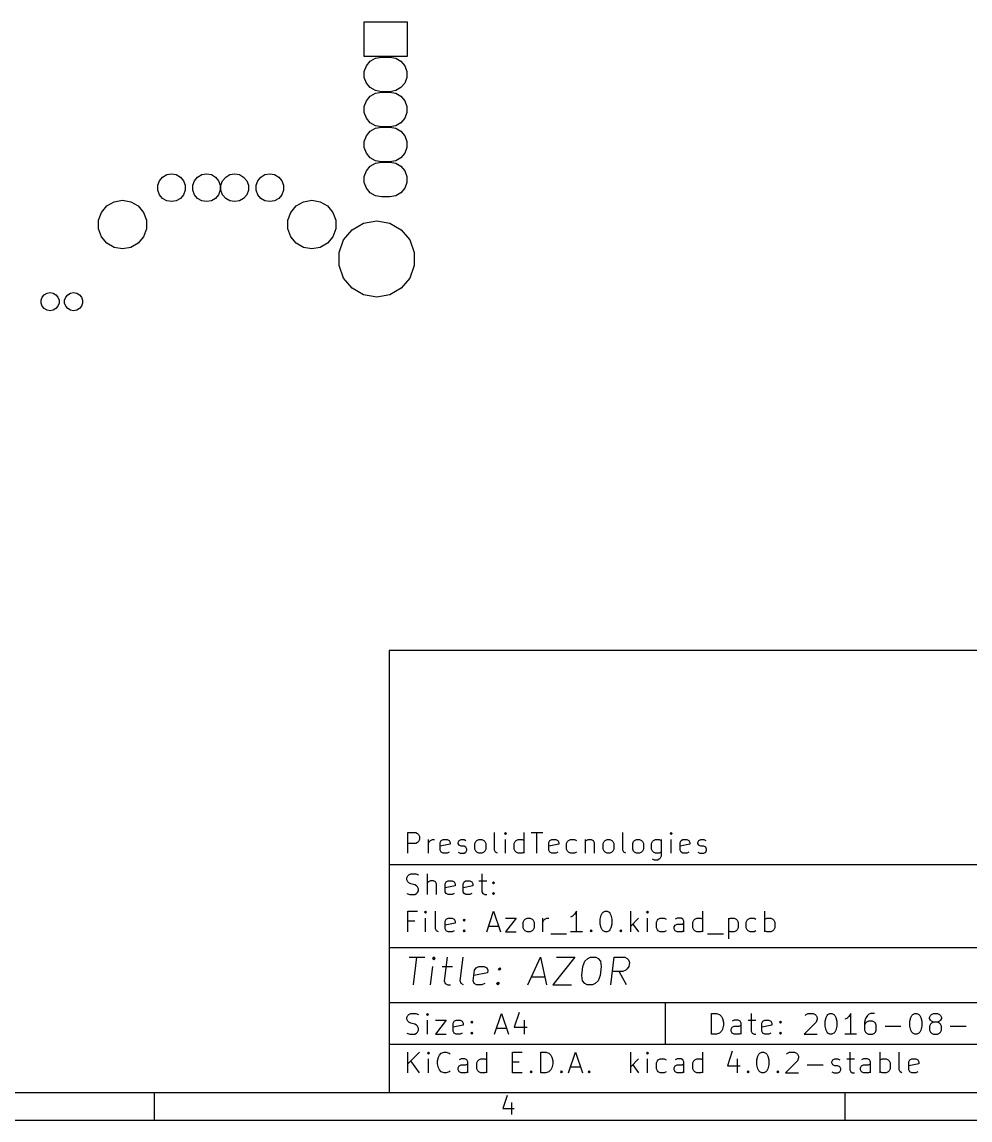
# Model space of a CAD drawing. Extents: x 10 to 287, y -200 to -10.
# Drawn here: x 150.4 to 219.1, y -200 to -120.5 of the extents above; entities that cross this region are included whole.
import ezdxf

# ---------------------------------------------------------------- set-up
doc = ezdxf.new("R2010")
doc.units = 0
doc.header["$MEASUREMENT"] = 0
doc.layers.add('BLACK', color=7, linetype='CONTINUOUS')

msp = doc.modelspace()

# ---------------------------------------------------------------- linework, layer by layer
at = {"layer": 'Black'}
for p, q in [((175.196, -123.004), (175.196, -120.496)), ((175.196, -120.496), (178.304, -120.496)), ((178.304, -120.496), (178.304, -123.004)), ((178.304, -123.004), (175.196, -123.004)), ((175.638, -123.329), (176.015, -123.112)), ((176.015, -123.112), (176.444, -123.036)), ((176.444, -123.036), (177.056, -123.036)), ((177.056, -123.036), (177.485, -123.112)), ((177.485, -123.112), (177.862, -123.329)), ((175.209, -124.072), (175.358, -123.663)), ((175.358, -123.663), (175.638, -123.329)), ((177.862, -123.329), (178.142, -123.663)), ((178.142, -123.663), (178.291, -124.072)), ((175.209, -124.508), (175.209, -124.072)), ((175.358, -124.917), (175.209, -124.508)), ((178.291, -124.508), (178.142, -124.917)), ((178.291, -124.072), (178.291, -124.508)), ((175.638, -125.251), (175.358, -124.917)), ((176.015, -125.468), (175.638, -125.251)), ((176.444, -125.544), (176.015, -125.468)), ((176.015, -125.652), (176.444, -125.576)), ((177.056, -125.544), (176.444, -125.544)), ((176.444, -125.576), (177.056, -125.576)), ((177.485, -125.468), (177.056, -125.544)), ((177.056, -125.576), (177.485, -125.652)), ((177.862, -125.251), (177.485, -125.468)), ((178.142, -124.917), (177.862, -125.251)), ((175.209, -126.612), (175.358, -126.203)), ((175.358, -126.203), (175.638, -125.869)), ((175.638, -125.869), (176.015, -125.652)), ((177.485, -125.652), (177.862, -125.869)), ((177.862, -125.869), (178.142, -126.203)), ((178.142, -126.203), (178.291, -126.612)), ((175.209, -127.048), (175.209, -126.612)), ((175.358, -127.457), (175.209, -127.048)), ((178.291, -127.048), (178.142, -127.457)), ((178.291, -126.612), (178.291, -127.048)), ((175.638, -127.791), (175.358, -127.457)), ((176.015, -128.008), (175.638, -127.791)), ((176.444, -128.084), (176.015, -128.008)), ((177.485, -128.008), (177.056, -128.084)), ((177.862, -127.791), (177.485, -128.008)), ((178.142, -127.457), (177.862, -127.791)), ((175.209, -129.152), (175.358, -128.743)), ((175.358, -128.743), (175.638, -128.409)), ((175.638, -128.409), (176.015, -128.192)), ((176.015, -128.192), (176.444, -128.116)), ((177.056, -128.084), (176.444, -128.084)), ((176.444, -128.116), (177.056, -128.116)), ((177.056, -128.116), (177.485, -128.192)), ((177.485, -128.192), (177.862, -128.409)), ((177.862, -128.409), (178.142, -128.743)), ((178.142, -128.743), (178.291, -129.152)), ((175.209, -129.588), (175.209, -129.152)), ((175.358, -129.997), (175.209, -129.588)), ((178.291, -129.588), (178.142, -129.997)), ((178.291, -129.152), (178.291, -129.588)), ((175.638, -130.331), (175.358, -129.997)), ((176.015, -130.548), (175.638, -130.331)), ((177.862, -130.331), (177.485, -130.548)), ((178.142, -129.997), (177.862, -130.331)), ((175.358, -131.283), (175.638, -130.949)), ((175.638, -130.949), (176.015, -130.732)), ((176.444, -130.624), (176.015, -130.548)), ((176.015, -130.732), (176.444, -130.656)), ((177.056, -130.624), (176.444, -130.624)), ((176.444, -130.656), (177.056, -130.656)), ((177.485, -130.548), (177.056, -130.624)), ((177.056, -130.656), (177.485, -130.732)), ((177.485, -130.732), (177.862, -130.949)), ((177.862, -130.949), (178.142, -131.283)), ((160.378, -131.994), (160.603, -131.725)), ((160.603, -131.725), (160.906, -131.55)), ((160.906, -131.55), (161.251, -131.489)), ((161.251, -131.489), (161.596, -131.55)), ((161.596, -131.55), (161.899, -131.725)), ((161.899, -131.725), (162.124, -131.994)), ((162.918, -131.994), (163.143, -131.725)), ((163.143, -131.725), (163.446, -131.55)), ((163.446, -131.55), (163.791, -131.489)), ((163.791, -131.489), (164.136, -131.55)), ((164.136, -131.55), (164.439, -131.725)), ((164.439, -131.725), (164.664, -131.994)), ((164.95, -131.994), (165.175, -131.725)), ((165.175, -131.725), (165.478, -131.55)), ((165.478, -131.55), (165.823, -131.489)), ((165.823, -131.489), (166.168, -131.55)), ((166.168, -131.55), (166.471, -131.725)), ((166.471, -131.725), (166.696, -131.994)), ((167.49, -131.994), (167.715, -131.725)), ((167.715, -131.725), (168.018, -131.55)), ((168.018, -131.55), (168.363, -131.489)), ((168.363, -131.489), (168.708, -131.55)), ((168.708, -131.55), (169.011, -131.725)), ((169.011, -131.725), (169.236, -131.994)), ((175.209, -131.692), (175.358, -131.283)), ((175.209, -132.128), (175.209, -131.692)), ((178.142, -131.283), (178.291, -131.692)), ((178.291, -131.692), (178.291, -132.128)), ((160.258, -132.323), (160.378, -131.994)), ((160.258, -132.673), (160.258, -132.323)), ((160.378, -133.002), (160.258, -132.673)), ((162.124, -131.994), (162.244, -132.323)), ((162.244, -132.673), (162.124, -133.002)), ((162.244, -132.323), (162.244, -132.673)), ((162.798, -132.323), (162.918, -131.994)), ((162.798, -132.673), (162.798, -132.323)), ((162.918, -133.002), (162.798, -132.673)), ((164.664, -131.994), (164.784, -132.323)), ((164.784, -132.673), (164.664, -133.002)), ((164.784, -132.323), (164.784, -132.673)), ((164.83, -132.323), (164.95, -131.994)), ((164.83, -132.673), (164.83, -132.323)), ((164.95, -133.002), (164.83, -132.673)), ((166.696, -131.994), (166.816, -132.323)), ((166.816, -132.673), (166.696, -133.002)), ((166.816, -132.323), (166.816, -132.673)), ((167.37, -132.323), (167.49, -131.994)), ((167.37, -132.673), (167.37, -132.323)), ((167.49, -133.002), (167.37, -132.673)), ((169.236, -131.994), (169.356, -132.323)), ((169.356, -132.673), (169.236, -133.002)), ((169.356, -132.323), (169.356, -132.673)), ((175.358, -132.537), (175.209, -132.128)), ((175.638, -132.871), (175.358, -132.537)), ((178.142, -132.537), (177.862, -132.871)), ((178.291, -132.128), (178.142, -132.537)), ((156.563, -133.816), (157.093, -133.51)), ((157.093, -133.51), (157.695, -133.404)), ((157.695, -133.404), (158.297, -133.51)), ((158.297, -133.51), (158.827, -133.816)), ((160.603, -133.27), (160.378, -133.002)), ((160.906, -133.445), (160.603, -133.27)), ((161.251, -133.506), (160.906, -133.445)), ((161.596, -133.445), (161.251, -133.506)), ((161.899, -133.27), (161.596, -133.445)), ((162.124, -133.002), (161.899, -133.27)), ((163.143, -133.27), (162.918, -133.002)), ((163.446, -133.445), (163.143, -133.27)), ((163.791, -133.506), (163.446, -133.445)), ((164.136, -133.445), (163.791, -133.506)), ((164.439, -133.27), (164.136, -133.445)), ((164.664, -133.002), (164.439, -133.27)), ((165.175, -133.27), (164.95, -133.002)), ((165.478, -133.445), (165.175, -133.27)), ((165.823, -133.506), (165.478, -133.445)), ((166.168, -133.445), (165.823, -133.506)), ((166.471, -133.27), (166.168, -133.445)), ((166.696, -133.002), (166.471, -133.27)), ((167.715, -133.27), (167.49, -133.002)), ((168.018, -133.445), (167.715, -133.27)), ((168.363, -133.506), (168.018, -133.445)), ((168.708, -133.445), (168.363, -133.506)), ((169.011, -133.27), (168.708, -133.445)), ((169.236, -133.002), (169.011, -133.27)), ((170.279, -133.816), (170.809, -133.51)), ((170.809, -133.51), (171.411, -133.404)), ((171.411, -133.404), (172.013, -133.51)), ((172.013, -133.51), (172.543, -133.816)), ((176.015, -133.088), (175.638, -132.871)), ((176.444, -133.164), (176.015, -133.088)), ((177.056, -133.164), (176.444, -133.164)), ((177.485, -133.088), (177.056, -133.164)), ((177.862, -132.871), (177.485, -133.088)), ((155.961, -134.859), (156.17, -134.285)), ((156.17, -134.285), (156.563, -133.816)), ((158.827, -133.816), (159.22, -134.285)), ((159.22, -134.285), (159.429, -134.859)), ((169.677, -134.859), (169.886, -134.285)), ((169.886, -134.285), (170.279, -133.816)), ((172.543, -133.816), (172.936, -134.285)), ((172.936, -134.285), (173.145, -134.859)), ((155.961, -135.471), (155.961, -134.859)), ((159.429, -134.859), (159.429, -135.471)), ((169.677, -135.471), (169.677, -134.859)), ((173.145, -134.859), (173.145, -135.471)), ((174.333, -135.544), (175.164, -135.064)), ((175.164, -135.064), (176.11, -134.897)), ((176.11, -134.897), (177.056, -135.064)), ((177.056, -135.064), (177.887, -135.544)), ((156.17, -136.045), (155.961, -135.471)), ((159.429, -135.471), (159.22, -136.045)), ((169.886, -136.045), (169.677, -135.471)), ((173.145, -135.471), (172.936, -136.045)), ((173.715, -136.279), (174.333, -135.544)), ((177.887, -135.544), (178.505, -136.279)), ((156.563, -136.514), (156.17, -136.045)), ((157.093, -136.819), (156.563, -136.514)), ((158.827, -136.514), (158.297, -136.819)), ((159.22, -136.045), (158.827, -136.514)), ((170.279, -136.514), (169.886, -136.045)), ((170.809, -136.819), (170.279, -136.514)), ((172.543, -136.514), (172.013, -136.819)), ((172.936, -136.045), (172.543, -136.514)), ((173.387, -137.182), (173.715, -136.279)), ((178.505, -136.279), (178.833, -137.182)), ((157.695, -136.925), (157.093, -136.819)), ((158.297, -136.819), (157.695, -136.925)), ((171.411, -136.925), (170.809, -136.819)), ((172.013, -136.819), (171.411, -136.925)), ((173.387, -138.142), (173.387, -137.182)), ((178.833, -137.182), (178.833, -138.142)), ((173.715, -139.045), (173.387, -138.142)), ((178.833, -138.142), (178.505, -139.045)), ((174.333, -139.78), (173.715, -139.045)), ((178.505, -139.045), (177.887, -139.78)), ((175.164, -140.26), (174.333, -139.78)), ((177.887, -139.78), (177.056, -140.26)), ((151.813, -140.636), (151.891, -140.422)), ((151.813, -140.864), (151.813, -140.636)), ((151.891, -140.422), (152.038, -140.247)), ((152.038, -140.247), (152.235, -140.133)), ((152.235, -140.133), (152.46, -140.094)), ((152.46, -140.094), (152.685, -140.133)), ((152.685, -140.133), (152.882, -140.247)), ((152.882, -140.247), (153.029, -140.422)), ((153.029, -140.422), (153.107, -140.636)), ((153.107, -140.636), (153.107, -140.864)), ((153.513, -140.636), (153.591, -140.422)), ((153.513, -140.864), (153.513, -140.636)), ((153.591, -140.422), (153.738, -140.247)), ((153.738, -140.247), (153.935, -140.133)), ((153.935, -140.133), (154.16, -140.094)), ((154.16, -140.094), (154.385, -140.133)), ((154.385, -140.133), (154.582, -140.247)), ((154.582, -140.247), (154.729, -140.422)), ((154.729, -140.422), (154.807, -140.636)), ((154.807, -140.636), (154.807, -140.864)), ((176.11, -140.427), (175.164, -140.26)), ((177.056, -140.26), (176.11, -140.427)), ((151.891, -141.078), (151.813, -140.864)), ((152.038, -141.253), (151.891, -141.078)), ((152.235, -141.367), (152.038, -141.253)), ((152.46, -141.406), (152.235, -141.367)), ((152.685, -141.367), (152.46, -141.406)), ((152.882, -141.253), (152.685, -141.367)), ((153.029, -141.078), (152.882, -141.253)), ((153.107, -140.864), (153.029, -141.078)), ((153.591, -141.078), (153.513, -140.864)), ((153.738, -141.253), (153.591, -141.078)), ((153.935, -141.367), (153.738, -141.253)), ((154.16, -141.406), (153.935, -141.367)), ((154.385, -141.367), (154.16, -141.406)), ((154.582, -141.253), (154.385, -141.367)), ((154.729, -141.078), (154.582, -141.253)), ((154.807, -140.864), (154.729, -141.078)), ((177.002, -166.007), (177.002, -198.007)), ((285.002, -166.007), (177.002, -166.007)), ((178.359, -180.686), (178.359, -179.186)), ((178.359, -179.186), (178.931, -179.186)), ((178.931, -179.186), (179.074, -179.257)), ((179.074, -179.257), (179.145, -179.329)), ((179.145, -179.329), (179.216, -179.471)), ((179.216, -179.686), (179.145, -179.829)), ((179.216, -179.471), (179.216, -179.686)), ((179.859, -180.686), (179.859, -179.686)), ((180.002, -179.757), (180.145, -179.686)), ((180.145, -179.686), (180.288, -179.686)), ((180.788, -179.757), (180.931, -179.686)), ((180.931, -179.686), (181.216, -179.686)), ((181.216, -179.686), (181.359, -179.757)), ((182.074, -179.757), (182.216, -179.686)), ((182.216, -179.686), (182.431, -179.686)), ((182.431, -179.686), (182.574, -179.757)), ((183.359, -179.757), (183.502, -179.686)), ((183.502, -179.686), (183.716, -179.686)), ((183.716, -179.686), (183.859, -179.757)), ((184.645, -180.471), (184.645, -179.186)), ((185.431, -179.186), (185.359, -179.257)), ((185.359, -179.257), (185.431, -179.329)), ((185.502, -179.257), (185.431, -179.186)), ((185.431, -179.186), (185.431, -179.329)), ((185.431, -179.329), (185.502, -179.257)), ((185.431, -180.686), (185.431, -179.686)), ((186.216, -179.757), (186.359, -179.686)), ((186.359, -179.686), (186.645, -179.686)), ((186.645, -179.686), (186.788, -179.757)), ((186.788, -180.686), (186.788, -179.186)), ((187.288, -179.186), (188.145, -179.186)), ((187.716, -180.686), (187.716, -179.186)), ((188.645, -179.757), (188.788, -179.686)), ((188.788, -179.686), (189.074, -179.686)), ((189.074, -179.686), (189.216, -179.757)), ((190.002, -179.757), (190.145, -179.686)), ((190.145, -179.686), (190.431, -179.686)), ((190.431, -179.686), (190.574, -179.757)), ((191.216, -179.686), (191.216, -180.686)), ((191.288, -179.757), (191.431, -179.686)), ((191.431, -179.686), (191.645, -179.686)), ((191.645, -179.686), (191.788, -179.757)), ((192.645, -179.757), (192.788, -179.686)), ((192.788, -179.686), (193.002, -179.686)), ((193.002, -179.686), (193.145, -179.757)), ((193.931, -180.471), (193.931, -179.186)), ((194.788, -179.757), (194.931, -179.686)), ((194.931, -179.686), (195.145, -179.686)), ((195.145, -179.686), (195.288, -179.757)), ((196.145, -179.757), (196.288, -179.686)), ((196.288, -179.686), (196.574, -179.686)), ((196.574, -179.686), (196.716, -179.757)), ((196.716, -179.686), (196.716, -180.9)), ((197.431, -179.186), (197.359, -179.257)), ((197.359, -179.257), (197.431, -179.329)), ((197.502, -179.257), (197.431, -179.186)), ((197.431, -179.186), (197.431, -179.329)), ((197.431, -179.329), (197.502, -179.257)), ((197.431, -180.686), (197.431, -179.686)), ((198.145, -179.757), (198.288, -179.686)), ((198.288, -179.686), (198.574, -179.686)), ((198.574, -179.686), (198.716, -179.757)), ((199.431, -179.757), (199.574, -179.686)), ((199.574, -179.686), (199.788, -179.686)), ((199.788, -179.686), (199.931, -179.757)), ((178.931, -179.971), (178.359, -179.971)), ((179.074, -179.9), (178.931, -179.971)), ((179.145, -179.829), (179.074, -179.9)), ((179.859, -179.971), (179.931, -179.829)), ((179.931, -179.829), (180.002, -179.757)), ((180.716, -179.9), (180.788, -179.757)), ((180.716, -180.471), (180.716, -179.9)), ((181.431, -180.043), (180.716, -180.186)), ((180.788, -180.614), (180.716, -180.471)), ((181.359, -179.757), (181.431, -179.9)), ((181.431, -179.9), (181.431, -180.043)), ((182.002, -179.9), (182.074, -179.757)), ((182.002, -179.971), (182.002, -179.9)), ((182.074, -180.114), (182.002, -179.971)), ((182.216, -180.186), (182.074, -180.114)), ((182.431, -180.186), (182.216, -180.186)), ((182.574, -180.257), (182.431, -180.186)), ((182.645, -180.4), (182.574, -180.257)), ((182.574, -180.614), (182.645, -180.471)), ((182.645, -180.471), (182.645, -180.4)), ((183.216, -179.971), (183.288, -179.829)), ((183.216, -180.4), (183.216, -179.971)), ((183.288, -180.543), (183.216, -180.4)), ((183.288, -179.829), (183.359, -179.757)), ((183.859, -179.757), (183.931, -179.829)), ((183.931, -179.829), (184.002, -179.971)), ((184.002, -180.4), (183.931, -180.543)), ((184.002, -179.971), (184.002, -180.4)), ((184.716, -180.614), (184.645, -180.471)), ((186.074, -179.971), (186.145, -179.829)), ((186.074, -180.4), (186.074, -179.971)), ((186.145, -180.543), (186.074, -180.4)), ((186.145, -179.829), (186.216, -179.757)), ((188.574, -179.9), (188.645, -179.757)), ((188.574, -180.471), (188.574, -179.9)), ((189.288, -180.043), (188.574, -180.186)), ((188.645, -180.614), (188.574, -180.471)), ((189.216, -179.757), (189.288, -179.9)), ((189.288, -179.9), (189.288, -180.043)), ((189.859, -179.971), (189.931, -179.829)), ((189.859, -180.4), (189.859, -179.971)), ((189.931, -180.543), (189.859, -180.4)), ((189.931, -179.829), (190.002, -179.757)), ((191.216, -179.829), (191.288, -179.757)), ((191.788, -179.757), (191.859, -179.9)), ((191.859, -179.9), (191.859, -180.686)), ((192.502, -179.971), (192.574, -179.829)), ((192.502, -180.4), (192.502, -179.971)), ((192.574, -180.543), (192.502, -180.4)), ((192.574, -179.829), (192.645, -179.757)), ((193.145, -179.757), (193.216, -179.829)), ((193.216, -179.829), (193.288, -179.971)), ((193.288, -180.4), (193.216, -180.543)), ((193.288, -179.971), (193.288, -180.4)), ((194.002, -180.614), (193.931, -180.471)), ((194.645, -179.971), (194.716, -179.829)), ((194.645, -180.4), (194.645, -179.971)), ((194.716, -180.543), (194.645, -180.4)), ((194.716, -179.829), (194.788, -179.757)), ((195.288, -179.757), (195.359, -179.829)), ((195.359, -179.829), (195.431, -179.971)), ((195.431, -180.4), (195.359, -180.543)), ((195.431, -179.971), (195.431, -180.4)), ((196.002, -179.971), (196.074, -179.829)), ((196.002, -180.4), (196.002, -179.971)), ((196.074, -180.543), (196.002, -180.4)), ((196.074, -179.829), (196.145, -179.757)), ((198.074, -179.9), (198.145, -179.757)), ((198.074, -180.471), (198.074, -179.9)), ((198.788, -180.043), (198.074, -180.186)), ((198.145, -180.614), (198.074, -180.471)), ((198.716, -179.757), (198.788, -179.9)), ((198.788, -179.9), (198.788, -180.043)), ((199.359, -179.9), (199.431, -179.757)), ((199.359, -179.971), (199.359, -179.9)), ((199.431, -180.114), (199.359, -179.971)), ((199.574, -180.186), (199.431, -180.114)), ((199.788, -180.186), (199.574, -180.186)), ((199.931, -180.257), (199.788, -180.186)), ((200.002, -180.4), (199.931, -180.257)), ((199.931, -180.614), (200.002, -180.471)), ((200.002, -180.471), (200.002, -180.4)), ((180.931, -180.686), (180.788, -180.614)), ((181.216, -180.686), (180.931, -180.686)), ((181.359, -180.614), (181.216, -180.686)), ((182.002, -180.614), (182.145, -180.686)), ((182.145, -180.686), (182.431, -180.686)), ((182.431, -180.686), (182.574, -180.614)), ((183.359, -180.614), (183.288, -180.543)), ((183.502, -180.686), (183.359, -180.614)), ((183.716, -180.686), (183.502, -180.686)), ((183.859, -180.614), (183.716, -180.686)), ((183.931, -180.543), (183.859, -180.614)), ((184.859, -180.686), (184.716, -180.614)), ((186.216, -180.614), (186.145, -180.543)), ((186.359, -180.686), (186.216, -180.614)), ((186.645, -180.686), (186.359, -180.686)), ((186.788, -180.614), (186.645, -180.686)), ((188.788, -180.686), (188.645, -180.614)), ((189.074, -180.686), (188.788, -180.686)), ((189.216, -180.614), (189.074, -180.686)), ((190.002, -180.614), (189.931, -180.543)), ((190.145, -180.686), (190.002, -180.614)), ((190.431, -180.686), (190.145, -180.686)), ((190.574, -180.614), (190.431, -180.686)), ((192.645, -180.614), (192.574, -180.543)), ((192.788, -180.686), (192.645, -180.614)), ((193.002, -180.686), (192.788, -180.686)), ((193.145, -180.614), (193.002, -180.686)), ((193.216, -180.543), (193.145, -180.614)), ((194.145, -180.686), (194.002, -180.614)), ((194.788, -180.614), (194.716, -180.543)), ((194.931, -180.686), (194.788, -180.614)), ((195.145, -180.686), (194.931, -180.686)), ((195.288, -180.614), (195.145, -180.686)), ((195.359, -180.543), (195.288, -180.614)), ((196.145, -180.614), (196.074, -180.543)), ((196.216, -181.186), (196.074, -181.114)), ((196.288, -180.686), (196.145, -180.614)), ((196.431, -181.186), (196.216, -181.186)), ((196.574, -180.686), (196.288, -180.686)), ((196.574, -181.114), (196.431, -181.186)), ((196.716, -180.614), (196.574, -180.686)), ((196.645, -181.043), (196.574, -181.114)), ((196.716, -180.9), (196.645, -181.043)), ((198.288, -180.686), (198.145, -180.614)), ((198.574, -180.686), (198.288, -180.686)), ((198.716, -180.614), (198.574, -180.686)), ((199.359, -180.614), (199.502, -180.686)), ((199.502, -180.686), (199.788, -180.686)), ((199.788, -180.686), (199.931, -180.614)), ((177.002, -181.507), (285.002, -181.507)), ((178.288, -182.471), (178.359, -182.329)), ((178.288, -182.614), (178.288, -182.471)), ((178.359, -182.757), (178.288, -182.614)), ((178.359, -182.329), (178.431, -182.257)), ((178.431, -182.829), (178.359, -182.757)), ((178.431, -182.257), (178.574, -182.186)), ((178.574, -182.9), (178.431, -182.829)), ((178.574, -182.186), (178.931, -182.186)), ((178.931, -182.186), (179.145, -182.257)), ((179.788, -183.686), (179.788, -182.186)), ((179.859, -182.757), (179.788, -182.829)), ((180.002, -182.686), (179.859, -182.757)), ((180.216, -182.686), (180.002, -182.686)), ((180.359, -182.757), (180.216, -182.686)), ((180.431, -182.9), (180.359, -182.757)), ((181.074, -182.9), (181.145, -182.757)), ((181.145, -182.757), (181.288, -182.686)), ((181.288, -182.686), (181.574, -182.686)), ((181.574, -182.686), (181.716, -182.757)), ((181.716, -182.757), (181.788, -182.9)), ((182.359, -182.9), (182.431, -182.757)), ((182.431, -182.757), (182.574, -182.686)), ((182.574, -182.686), (182.859, -182.686)), ((182.859, -182.686), (183.002, -182.757)), ((183.002, -182.757), (183.074, -182.9)), ((183.502, -182.686), (184.074, -182.686)), ((183.716, -182.186), (183.716, -183.471)), ((184.502, -182.829), (184.574, -182.757)), ((184.574, -182.9), (184.502, -182.829)), ((184.574, -182.757), (184.645, -182.829)), ((184.574, -182.757), (184.574, -182.9)), ((184.645, -182.829), (184.574, -182.9)), ((178.288, -183.614), (178.502, -183.686)), ((178.859, -182.971), (178.574, -182.9)), ((179.002, -183.043), (178.859, -182.971)), ((178.859, -183.686), (179.002, -183.614)), ((179.074, -183.114), (179.002, -183.043)), ((179.002, -183.614), (179.074, -183.543)), ((179.145, -183.257), (179.074, -183.114)), ((179.074, -183.543), (179.145, -183.4)), ((179.145, -183.4), (179.145, -183.257)), ((180.431, -183.686), (180.431, -182.9)), ((181.074, -183.471), (181.074, -182.9)), ((181.788, -183.043), (181.074, -183.186)), ((181.145, -183.614), (181.074, -183.471)), ((181.288, -183.686), (181.145, -183.614)), ((181.716, -183.614), (181.574, -183.686)), ((181.788, -182.9), (181.788, -183.043)), ((182.359, -183.471), (182.359, -182.9)), ((183.074, -183.043), (182.359, -183.186)), ((182.431, -183.614), (182.359, -183.471)), ((182.574, -183.686), (182.431, -183.614)), ((183.002, -183.614), (182.859, -183.686)), ((183.074, -182.9), (183.074, -183.043)), ((183.716, -183.471), (183.788, -183.614)), ((183.788, -183.614), (183.931, -183.686)), ((184.502, -183.614), (184.574, -183.543)), ((184.574, -183.686), (184.502, -183.614)), ((184.574, -183.543), (184.645, -183.614)), ((184.574, -183.543), (184.574, -183.686)), ((184.645, -183.614), (184.574, -183.686)), ((178.502, -183.686), (178.859, -183.686)), ((181.574, -183.686), (181.288, -183.686)), ((182.859, -183.686), (182.574, -183.686)), ((183.931, -183.686), (184.074, -183.686)), ((178.359, -186.386), (178.359, -184.886)), ((178.359, -184.886), (179.074, -184.886)), ((179.645, -184.886), (179.574, -184.957)), ((179.574, -184.957), (179.645, -185.029)), ((179.716, -184.957), (179.645, -184.886)), ((179.645, -184.886), (179.645, -185.029)), ((179.645, -185.029), (179.716, -184.957)), ((180.359, -186.171), (180.359, -184.886)), ((184.074, -186.386), (184.574, -184.886)), ((184.574, -184.886), (185.074, -186.386)), ((190.288, -185.243), (190.145, -185.314)), ((190.431, -185.1), (190.288, -185.243)), ((190.574, -184.886), (190.431, -185.1)), ((190.574, -186.386), (190.574, -184.886)), ((192.288, -185.457), (192.359, -185.171)), ((192.359, -185.171), (192.431, -185.029)), ((192.431, -185.029), (192.502, -184.957)), ((192.502, -184.957), (192.645, -184.886)), ((192.645, -184.886), (192.788, -184.886)), ((192.788, -184.886), (192.931, -184.957)), ((192.931, -184.957), (193.002, -185.029)), ((193.002, -185.029), (193.074, -185.171)), ((193.074, -185.171), (193.145, -185.457)), ((194.502, -186.386), (194.502, -184.886)), ((195.716, -184.886), (195.645, -184.957)), ((195.645, -184.957), (195.716, -185.029)), ((195.788, -184.957), (195.716, -184.886)), ((195.716, -184.886), (195.716, -185.029)), ((195.716, -185.029), (195.788, -184.957)), ((199.716, -186.386), (199.716, -184.886)), ((204.216, -186.386), (204.216, -184.886)), ((178.859, -185.6), (178.359, -185.6)), ((179.645, -186.386), (179.645, -185.386)), ((181.074, -185.6), (181.145, -185.457)), ((181.074, -186.171), (181.074, -185.6)), ((181.788, -185.743), (181.074, -185.886)), ((181.145, -185.457), (181.288, -185.386)), ((181.288, -185.386), (181.574, -185.386)), ((181.574, -185.386), (181.716, -185.457)), ((181.716, -185.457), (181.788, -185.6)), ((181.788, -185.6), (181.788, -185.743)), ((182.359, -185.529), (182.431, -185.457)), ((182.431, -185.6), (182.359, -185.529)), ((182.431, -185.457), (182.502, -185.529)), ((182.431, -185.457), (182.431, -185.6)), ((182.502, -185.529), (182.431, -185.6)), ((184.216, -185.957), (184.931, -185.957)), ((185.431, -185.386), (186.216, -185.386)), ((186.216, -185.386), (185.431, -186.386)), ((186.716, -185.671), (186.788, -185.529)), ((186.716, -186.1), (186.716, -185.671)), ((186.788, -185.529), (186.859, -185.457)), ((186.859, -185.457), (187.002, -185.386)), ((187.002, -185.386), (187.216, -185.386)), ((187.216, -185.386), (187.359, -185.457)), ((187.359, -185.457), (187.431, -185.529)), ((187.431, -185.529), (187.502, -185.671)), ((187.502, -185.671), (187.502, -186.1)), ((188.145, -186.386), (188.145, -185.386)), ((188.145, -185.671), (188.216, -185.529)), ((188.216, -185.529), (188.288, -185.457)), ((188.288, -185.457), (188.431, -185.386)), ((188.431, -185.386), (188.574, -185.386)), ((192.288, -185.814), (192.288, -185.457)), ((192.359, -186.1), (192.288, -185.814)), ((193.145, -185.814), (193.074, -186.1)), ((193.145, -185.457), (193.145, -185.814)), ((195.074, -185.386), (194.502, -185.957)), ((194.645, -185.814), (195.074, -186.386)), ((195.716, -186.386), (195.716, -185.386)), ((196.359, -185.671), (196.431, -185.529)), ((196.359, -186.1), (196.359, -185.671)), ((196.431, -185.529), (196.502, -185.457)), ((196.502, -185.457), (196.645, -185.386)), ((196.645, -185.386), (196.931, -185.386)), ((196.931, -185.386), (197.074, -185.457)), ((197.645, -186.029), (197.716, -185.886)), ((197.645, -186.171), (197.645, -186.029)), ((197.859, -185.386), (197.716, -185.457)), ((197.716, -185.886), (197.859, -185.814)), ((198.145, -185.386), (197.859, -185.386)), ((197.859, -185.814), (198.216, -185.814)), ((198.288, -185.457), (198.145, -185.386)), ((198.216, -185.814), (198.359, -185.743)), ((198.359, -185.6), (198.288, -185.457)), ((198.359, -186.386), (198.359, -185.6)), ((199.002, -185.671), (199.074, -185.529)), ((199.002, -186.1), (199.002, -185.671)), ((199.074, -185.529), (199.145, -185.457)), ((199.145, -185.457), (199.288, -185.386)), ((199.288, -185.386), (199.574, -185.386)), ((199.574, -185.386), (199.716, -185.457)), ((201.574, -185.386), (201.574, -186.886)), ((201.574, -185.457), (201.716, -185.386)), ((201.716, -185.386), (202.002, -185.386)), ((202.002, -185.386), (202.145, -185.457)), ((202.145, -185.457), (202.216, -185.529)), ((202.216, -185.529), (202.288, -185.671)), ((202.288, -185.671), (202.288, -186.1)), ((202.859, -185.671), (202.931, -185.529)), ((202.859, -186.1), (202.859, -185.671)), ((202.931, -185.529), (203.002, -185.457)), ((203.002, -185.457), (203.145, -185.386)), ((203.145, -185.386), (203.431, -185.386)), ((203.431, -185.386), (203.574, -185.457)), ((204.216, -185.457), (204.359, -185.386)), ((204.359, -185.386), (204.645, -185.386)), ((204.645, -185.386), (204.788, -185.457)), ((204.788, -185.457), (204.859, -185.529)), ((204.859, -185.529), (204.931, -185.671)), ((204.931, -185.671), (204.931, -186.1)), ((180.431, -186.314), (180.359, -186.171)), ((180.574, -186.386), (180.431, -186.314)), ((181.145, -186.314), (181.074, -186.171)), ((181.288, -186.386), (181.145, -186.314)), ((181.574, -186.386), (181.288, -186.386)), ((181.716, -186.314), (181.574, -186.386)), ((182.359, -186.314), (182.431, -186.243)), ((182.431, -186.386), (182.359, -186.314)), ((182.431, -186.243), (182.502, -186.314)), ((182.431, -186.243), (182.431, -186.386)), ((182.502, -186.314), (182.431, -186.386)), ((185.431, -186.386), (186.216, -186.386)), ((186.788, -186.243), (186.716, -186.1)), ((186.859, -186.314), (186.788, -186.243)), ((187.002, -186.386), (186.859, -186.314)), ((187.216, -186.386), (187.002, -186.386)), ((187.359, -186.314), (187.216, -186.386)), ((187.431, -186.243), (187.359, -186.314)), ((187.502, -186.1), (187.431, -186.243)), ((188.716, -186.529), (189.859, -186.529)), ((191.002, -186.386), (190.145, -186.386)), ((191.574, -186.314), (191.645, -186.243)), ((191.645, -186.386), (191.574, -186.314)), ((191.645, -186.243), (191.716, -186.314)), ((191.645, -186.243), (191.645, -186.386)), ((191.716, -186.314), (191.645, -186.386)), ((192.431, -186.243), (192.359, -186.1)), ((192.502, -186.314), (192.431, -186.243)), ((192.645, -186.386), (192.502, -186.314)), ((192.788, -186.386), (192.645, -186.386)), ((192.931, -186.314), (192.788, -186.386)), ((193.002, -186.243), (192.931, -186.314)), ((193.074, -186.1), (193.002, -186.243)), ((193.716, -186.314), (193.788, -186.243)), ((193.788, -186.386), (193.716, -186.314)), ((193.788, -186.243), (193.859, -186.314)), ((193.788, -186.243), (193.788, -186.386)), ((193.859, -186.314), (193.788, -186.386)), ((196.431, -186.243), (196.359, -186.1)), ((196.502, -186.314), (196.431, -186.243)), ((196.645, -186.386), (196.502, -186.314)), ((196.931, -186.386), (196.645, -186.386)), ((197.074, -186.314), (196.931, -186.386)), ((197.716, -186.314), (197.645, -186.171)), ((197.859, -186.386), (197.716, -186.314)), ((198.216, -186.386), (197.859, -186.386)), ((198.359, -186.314), (198.216, -186.386)), ((199.074, -186.243), (199.002, -186.1)), ((199.145, -186.314), (199.074, -186.243)), ((199.288, -186.386), (199.145, -186.314)), ((199.574, -186.386), (199.288, -186.386)), ((199.716, -186.314), (199.574, -186.386)), ((200.074, -186.529), (201.216, -186.529)), ((201.716, -186.386), (201.574, -186.314)), ((202.002, -186.386), (201.716, -186.386)), ((202.145, -186.314), (202.002, -186.386)), ((202.216, -186.243), (202.145, -186.314)), ((202.288, -186.1), (202.216, -186.243)), ((202.931, -186.243), (202.859, -186.1)), ((203.002, -186.314), (202.931, -186.243)), ((203.145, -186.386), (203.002, -186.314)), ((203.431, -186.386), (203.145, -186.386)), ((203.574, -186.314), (203.431, -186.386)), ((204.359, -186.386), (204.216, -186.314)), ((204.645, -186.386), (204.359, -186.386)), ((204.788, -186.314), (204.645, -186.386)), ((204.859, -186.243), (204.788, -186.314)), ((204.931, -186.1), (204.859, -186.243)), ((177.002, -187.507), (285.002, -187.507)), ((178.455, -188.212), (179.597, -188.212)), ((178.776, -190.212), (179.026, -188.212)), ((180.264, -188.212), (180.157, -188.307)), ((180.157, -188.307), (180.24, -188.402)), ((180.264, -188.212), (180.24, -188.402)), ((180.24, -188.402), (180.347, -188.307)), ((180.347, -188.307), (180.264, -188.212)), ((181.216, -188.212), (181.002, -189.926)), ((182.145, -189.926), (182.359, -188.212)), ((187.062, -190.212), (187.978, -188.212)), ((187.978, -188.212), (188.395, -190.212)), ((190.455, -188.212), (188.871, -190.212)), ((189.121, -188.212), (190.455, -188.212)), ((191.181, -188.498), (191.395, -188.307)), ((191.395, -188.307), (191.597, -188.212)), ((191.597, -188.212), (191.978, -188.212)), ((191.978, -188.212), (192.157, -188.307)), ((192.157, -188.307), (192.324, -188.498)), ((193.062, -190.212), (193.312, -188.212)), ((193.312, -188.212), (194.074, -188.212)), ((194.074, -188.212), (194.252, -188.307)), ((194.252, -188.307), (194.336, -188.402)), ((194.336, -188.402), (194.407, -188.593)), ((180.014, -190.212), (180.181, -188.879)), ((180.847, -188.879), (181.609, -188.879)), ((183.097, -189.926), (183.193, -189.164)), ((183.193, -189.164), (183.312, -188.974)), ((183.312, -188.974), (183.514, -188.879)), ((183.514, -188.879), (183.895, -188.879)), ((183.895, -188.879), (184.074, -188.974)), ((184.074, -188.974), (184.145, -189.164)), ((184.145, -189.164), (184.121, -189.355)), ((184.919, -189.069), (185.026, -188.974)), ((185.002, -189.164), (184.919, -189.069)), ((185.026, -188.974), (185.002, -189.164)), ((185.109, -189.069), (185.002, -189.164)), ((185.026, -188.974), (185.109, -189.069)), ((190.955, -189.545), (191.038, -188.879)), ((191.038, -188.879), (191.181, -188.498)), ((192.371, -188.879), (192.288, -189.545)), ((192.324, -188.498), (192.371, -188.879)), ((194.145, -189.164), (193.943, -189.26)), ((194.252, -189.069), (194.145, -189.164)), ((194.371, -188.879), (194.252, -189.069)), ((194.407, -188.593), (194.371, -188.879)), ((181.002, -189.926), (181.074, -190.117)), ((182.216, -190.117), (182.145, -189.926)), ((183.169, -190.117), (183.097, -189.926)), ((184.121, -189.355), (183.145, -189.545)), ((184.788, -190.117), (184.895, -190.021)), ((184.895, -190.021), (184.871, -190.212)), ((184.895, -190.021), (184.978, -190.117)), ((187.324, -189.641), (188.276, -189.641)), ((191.002, -189.926), (190.955, -189.545)), ((191.169, -190.117), (191.002, -189.926)), ((192.145, -189.926), (191.931, -190.117)), ((192.288, -189.545), (192.145, -189.926)), ((193.943, -189.26), (193.181, -189.26)), ((194.205, -190.212), (193.657, -189.26)), ((181.074, -190.117), (181.252, -190.212)), ((181.252, -190.212), (181.443, -190.212)), ((182.395, -190.212), (182.216, -190.117)), ((183.347, -190.212), (183.169, -190.117)), ((183.728, -190.212), (183.347, -190.212)), ((183.931, -190.117), (183.728, -190.212)), ((184.871, -190.212), (184.788, -190.117)), ((184.978, -190.117), (184.871, -190.212)), ((188.871, -190.212), (190.205, -190.212)), ((191.347, -190.212), (191.169, -190.117)), ((191.728, -190.212), (191.347, -190.212)), ((191.931, -190.117), (191.728, -190.212)), ((177.002, -191.507), (285.002, -191.507)), ((197.002, -191.507), (197.002, -194.507)), ((178.359, -192.429), (178.431, -192.357)), ((178.431, -192.357), (178.574, -192.286)), ((178.574, -192.286), (178.931, -192.286)), ((178.931, -192.286), (179.145, -192.357)), ((179.788, -192.286), (179.716, -192.357)), ((179.716, -192.357), (179.788, -192.429)), ((179.859, -192.357), (179.788, -192.286)), ((179.788, -192.286), (179.788, -192.429)), ((179.788, -192.429), (179.859, -192.357)), ((184.645, -193.786), (185.145, -192.286)), ((185.145, -192.286), (185.645, -193.786)), ((186.431, -192.214), (186.074, -193.286)), ((200.359, -193.786), (200.359, -192.286)), ((200.359, -192.286), (200.716, -192.286)), ((200.716, -192.286), (200.931, -192.357)), ((200.931, -192.357), (201.074, -192.5)), ((203.216, -192.286), (203.216, -193.571)), ((207.145, -192.429), (207.216, -192.357)), ((207.216, -192.357), (207.359, -192.286)), ((207.359, -192.286), (207.716, -192.286)), ((207.716, -192.286), (207.859, -192.357)), ((207.859, -192.357), (207.931, -192.429)), ((208.716, -192.429), (208.788, -192.357)), ((208.788, -192.357), (208.931, -192.286)), ((208.931, -192.286), (209.074, -192.286)), ((209.074, -192.286), (209.216, -192.357)), ((209.216, -192.357), (209.288, -192.429)), ((210.431, -192.286), (210.288, -192.5)), ((210.431, -193.786), (210.431, -192.286)), ((211.716, -192.357), (211.645, -192.429)), ((211.859, -192.286), (211.716, -192.357)), ((212.145, -192.286), (211.859, -192.286)), ((214.859, -192.429), (214.931, -192.357)), ((214.931, -192.357), (215.074, -192.286)), ((215.074, -192.286), (215.216, -192.286)), ((215.216, -192.286), (215.359, -192.357)), ((215.359, -192.357), (215.431, -192.429)), ((216.216, -192.429), (216.288, -192.357)), ((216.288, -192.357), (216.431, -192.286)), ((216.431, -192.286), (216.716, -192.286)), ((216.716, -192.286), (216.859, -192.357)), ((216.859, -192.357), (216.931, -192.429)), ((178.288, -192.571), (178.359, -192.429)), ((178.288, -192.714), (178.288, -192.571)), ((178.359, -192.857), (178.288, -192.714)), ((178.431, -192.929), (178.359, -192.857)), ((178.574, -193), (178.431, -192.929)), ((178.859, -193.071), (178.574, -193)), ((179.002, -193.143), (178.859, -193.071)), ((179.074, -193.214), (179.002, -193.143)), ((179.788, -193.786), (179.788, -192.786)), ((180.359, -192.786), (181.145, -192.786)), ((181.145, -192.786), (180.359, -193.786)), ((181.645, -193), (181.716, -192.857)), ((181.645, -193.571), (181.645, -193)), ((182.359, -193.143), (181.645, -193.286)), ((181.716, -192.857), (181.859, -192.786)), ((181.859, -192.786), (182.145, -192.786)), ((182.145, -192.786), (182.288, -192.857)), ((182.288, -192.857), (182.359, -193)), ((182.359, -193), (182.359, -193.143)), ((182.931, -192.929), (183.002, -192.857)), ((183.002, -193), (182.931, -192.929)), ((183.002, -192.857), (183.074, -192.929)), ((183.002, -192.857), (183.002, -193)), ((183.074, -192.929), (183.002, -193)), ((186.788, -192.786), (186.788, -193.786)), ((201.074, -192.5), (201.145, -192.643)), ((201.145, -192.643), (201.216, -192.929)), ((201.216, -193.143), (201.145, -193.429)), ((201.216, -192.929), (201.216, -193.143)), ((202.002, -192.786), (201.859, -192.857)), ((202.288, -192.786), (202.002, -192.786)), ((202.431, -192.857), (202.288, -192.786)), ((202.359, -193.214), (202.502, -193.143)), ((202.502, -193), (202.431, -192.857)), ((202.502, -193.786), (202.502, -193)), ((203.002, -192.786), (203.574, -192.786)), ((204.002, -193), (204.074, -192.857)), ((204.002, -193.571), (204.002, -193)), ((204.716, -193.143), (204.002, -193.286)), ((204.074, -192.857), (204.216, -192.786)), ((204.216, -192.786), (204.502, -192.786)), ((204.502, -192.786), (204.645, -192.857)), ((204.645, -192.857), (204.716, -193)), ((204.716, -193), (204.716, -193.143)), ((205.288, -192.929), (205.359, -192.857)), ((205.359, -193), (205.288, -192.929)), ((205.359, -192.857), (205.431, -192.929)), ((205.359, -192.857), (205.359, -193)), ((205.431, -192.929), (205.359, -193)), ((207.931, -192.929), (207.074, -193.786)), ((207.931, -192.429), (208.002, -192.571)), ((208.002, -192.714), (207.931, -192.929)), ((208.002, -192.571), (208.002, -192.714)), ((208.574, -192.857), (208.645, -192.571)), ((208.574, -193.214), (208.574, -192.857)), ((208.645, -192.571), (208.716, -192.429)), ((209.288, -192.429), (209.359, -192.571)), ((209.359, -192.571), (209.431, -192.857)), ((209.431, -192.857), (209.431, -193.214)), ((210.145, -192.643), (210.002, -192.714)), ((210.288, -192.5), (210.145, -192.643)), ((211.502, -192.643), (211.431, -192.929)), ((211.431, -192.929), (211.431, -193.5)), ((211.502, -193), (211.431, -193.143)), ((211.645, -192.429), (211.502, -192.643)), ((211.574, -192.929), (211.502, -193)), ((211.716, -192.857), (211.574, -192.929)), ((212.002, -192.857), (211.716, -192.857)), ((212.145, -192.929), (212.002, -192.857)), ((212.216, -193), (212.145, -192.929)), ((212.288, -193.143), (212.216, -193)), ((212.288, -193.5), (212.288, -193.143)), ((214.716, -192.857), (214.788, -192.571)), ((214.716, -193.214), (214.716, -192.857)), ((214.788, -192.571), (214.859, -192.429)), ((215.431, -192.429), (215.502, -192.571)), ((215.502, -192.571), (215.574, -192.857)), ((215.574, -192.857), (215.574, -193.214)), ((216.145, -192.571), (216.216, -192.429)), ((216.145, -192.643), (216.145, -192.571)), ((216.216, -192.786), (216.145, -192.643)), ((216.216, -193.071), (216.145, -193.214)), ((216.288, -192.857), (216.216, -192.786)), ((216.288, -193), (216.216, -193.071)), ((216.431, -192.929), (216.288, -192.857)), ((216.431, -192.929), (216.288, -193)), ((216.716, -192.929), (216.431, -192.929)), ((216.859, -192.857), (216.716, -192.929)), ((216.859, -193), (216.716, -192.929)), ((216.931, -192.786), (216.859, -192.857)), ((216.931, -193.071), (216.859, -193)), ((216.931, -192.429), (217.002, -192.571)), ((217.002, -192.643), (216.931, -192.786)), ((217.002, -193.214), (216.931, -193.071)), ((217.002, -192.571), (217.002, -192.643)), ((178.288, -193.714), (178.502, -193.786)), ((178.502, -193.786), (178.859, -193.786)), ((178.859, -193.786), (179.002, -193.714)), ((179.002, -193.714), (179.074, -193.643)), ((179.145, -193.357), (179.074, -193.214)), ((179.074, -193.643), (179.145, -193.5)), ((179.145, -193.5), (179.145, -193.357)), ((180.359, -193.786), (181.145, -193.786)), ((181.716, -193.714), (181.645, -193.571)), ((181.859, -193.786), (181.716, -193.714)), ((182.145, -193.786), (181.859, -193.786)), ((182.288, -193.714), (182.145, -193.786)), ((182.931, -193.714), (183.002, -193.643)), ((183.002, -193.786), (182.931, -193.714)), ((183.002, -193.643), (183.074, -193.714)), ((183.002, -193.643), (183.002, -193.786)), ((183.074, -193.714), (183.002, -193.786)), ((184.788, -193.357), (185.502, -193.357)), ((186.074, -193.286), (187.002, -193.286)), ((200.716, -193.786), (200.359, -193.786)), ((200.931, -193.714), (200.716, -193.786)), ((201.074, -193.571), (200.931, -193.714)), ((201.145, -193.429), (201.074, -193.571)), ((201.788, -193.429), (201.859, -193.286)), ((201.788, -193.571), (201.788, -193.429)), ((201.859, -193.714), (201.788, -193.571)), ((201.859, -193.286), (202.002, -193.214)), ((202.002, -193.786), (201.859, -193.714)), ((202.002, -193.214), (202.359, -193.214)), ((202.359, -193.786), (202.002, -193.786)), ((202.502, -193.714), (202.359, -193.786)), ((203.216, -193.571), (203.288, -193.714)), ((203.288, -193.714), (203.431, -193.786)), ((203.431, -193.786), (203.574, -193.786)), ((204.074, -193.714), (204.002, -193.571)), ((204.216, -193.786), (204.074, -193.714)), ((204.502, -193.786), (204.216, -193.786)), ((204.645, -193.714), (204.502, -193.786)), ((205.288, -193.714), (205.359, -193.643)), ((205.359, -193.786), (205.288, -193.714)), ((205.359, -193.643), (205.431, -193.714)), ((205.359, -193.643), (205.359, -193.786)), ((205.431, -193.714), (205.359, -193.786)), ((207.074, -193.786), (208.002, -193.786)), ((208.645, -193.5), (208.574, -193.214)), ((208.716, -193.643), (208.645, -193.5)), ((208.788, -193.714), (208.716, -193.643)), ((208.931, -193.786), (208.788, -193.714)), ((209.074, -193.786), (208.931, -193.786)), ((209.216, -193.714), (209.074, -193.786)), ((209.288, -193.643), (209.216, -193.714)), ((209.359, -193.5), (209.288, -193.643)), ((209.431, -193.214), (209.359, -193.5)), ((210.859, -193.786), (210.002, -193.786)), ((211.431, -193.5), (211.502, -193.643)), ((211.502, -193.643), (211.574, -193.714)), ((211.574, -193.714), (211.716, -193.786)), ((211.716, -193.786), (212.002, -193.786)), ((212.002, -193.786), (212.145, -193.714)), ((212.145, -193.714), (212.216, -193.643)), ((212.216, -193.643), (212.288, -193.5)), ((212.931, -193.214), (214.074, -193.214)), ((214.788, -193.5), (214.716, -193.214)), ((214.859, -193.643), (214.788, -193.5)), ((214.931, -193.714), (214.859, -193.643)), ((215.074, -193.786), (214.931, -193.714)), ((215.216, -193.786), (215.074, -193.786)), ((215.359, -193.714), (215.216, -193.786)), ((215.431, -193.643), (215.359, -193.714)), ((215.502, -193.5), (215.431, -193.643)), ((215.574, -193.214), (215.502, -193.5)), ((216.145, -193.214), (216.145, -193.5)), ((216.145, -193.5), (216.216, -193.643)), ((216.216, -193.643), (216.288, -193.714)), ((216.288, -193.714), (216.431, -193.786)), ((216.431, -193.786), (216.716, -193.786)), ((216.716, -193.786), (216.859, -193.714)), ((216.859, -193.714), (216.931, -193.643)), ((216.931, -193.643), (217.002, -193.5)), ((217.002, -193.5), (217.002, -193.214)), ((217.645, -193.214), (218.788, -193.214)), ((177.002, -194.507), (285.002, -194.507)), ((178.359, -196.586), (178.359, -195.086)), ((179.216, -195.086), (178.359, -195.943)), ((179.859, -195.086), (179.788, -195.157)), ((179.788, -195.157), (179.859, -195.229)), ((179.931, -195.157), (179.859, -195.086)), ((179.859, -195.086), (179.859, -195.229)), ((179.859, -195.229), (179.931, -195.157)), ((179.859, -196.586), (179.859, -195.586)), ((180.502, -195.729), (180.574, -195.443)), ((180.574, -195.443), (180.645, -195.3)), ((180.645, -195.3), (180.788, -195.157)), ((180.788, -195.157), (181.002, -195.086)), ((181.002, -195.086), (181.145, -195.086)), ((181.145, -195.086), (181.359, -195.157)), ((181.359, -195.157), (181.431, -195.229)), ((182.216, -195.586), (182.074, -195.657)), ((182.502, -195.586), (182.216, -195.586)), ((182.645, -195.657), (182.502, -195.586)), ((183.502, -195.657), (183.645, -195.586)), ((183.645, -195.586), (183.931, -195.586)), ((183.931, -195.586), (184.074, -195.657)), ((184.074, -196.586), (184.074, -195.086)), ((185.931, -196.586), (185.931, -195.086)), ((185.931, -195.086), (186.645, -195.086)), ((188.002, -196.586), (188.002, -195.086)), ((188.002, -195.086), (188.359, -195.086)), ((188.359, -195.086), (188.574, -195.157)), ((188.574, -195.157), (188.716, -195.3)), ((188.716, -195.3), (188.788, -195.443)), ((188.788, -195.443), (188.859, -195.729)), ((190.002, -196.586), (190.502, -195.086)), ((190.502, -195.086), (191.002, -196.586)), ((194.502, -196.586), (194.502, -195.086)), ((195.074, -195.586), (194.502, -196.157)), ((195.716, -195.086), (195.645, -195.157)), ((195.645, -195.157), (195.716, -195.229)), ((195.788, -195.157), (195.716, -195.086)), ((195.716, -195.086), (195.716, -195.229)), ((195.716, -195.229), (195.788, -195.157)), ((195.716, -196.586), (195.716, -195.586)), ((196.502, -195.657), (196.645, -195.586)), ((196.645, -195.586), (196.931, -195.586)), ((196.931, -195.586), (197.074, -195.657)), ((197.859, -195.586), (197.716, -195.657)), ((198.145, -195.586), (197.859, -195.586)), ((198.288, -195.657), (198.145, -195.586)), ((199.145, -195.657), (199.288, -195.586)), ((199.288, -195.586), (199.574, -195.586)), ((199.574, -195.586), (199.716, -195.657)), ((199.716, -196.586), (199.716, -195.086)), ((201.859, -195.014), (201.502, -196.086)), ((202.216, -195.586), (202.216, -196.586)), ((203.645, -195.657), (203.716, -195.371)), ((203.716, -195.371), (203.788, -195.229)), ((203.788, -195.229), (203.859, -195.157)), ((203.859, -195.157), (204.002, -195.086)), ((204.002, -195.086), (204.145, -195.086)), ((204.145, -195.086), (204.288, -195.157)), ((204.288, -195.157), (204.359, -195.229)), ((204.359, -195.229), (204.431, -195.371)), ((204.431, -195.371), (204.502, -195.657)), ((205.788, -195.229), (205.859, -195.157)), ((205.859, -195.157), (206.002, -195.086)), ((206.002, -195.086), (206.359, -195.086)), ((206.359, -195.086), (206.502, -195.157)), ((206.502, -195.157), (206.574, -195.229)), ((206.574, -195.229), (206.645, -195.371)), ((206.645, -195.514), (206.574, -195.729)), ((206.645, -195.371), (206.645, -195.514)), ((209.145, -195.657), (209.288, -195.586)), ((209.288, -195.586), (209.502, -195.586)), ((209.502, -195.586), (209.645, -195.657)), ((210.145, -195.586), (210.716, -195.586)), ((210.359, -195.086), (210.359, -196.371)), ((211.359, -195.586), (211.216, -195.657)), ((211.645, -195.586), (211.359, -195.586)), ((211.788, -195.657), (211.645, -195.586)), ((212.574, -196.586), (212.574, -195.086)), ((212.574, -195.657), (212.716, -195.586)), ((212.716, -195.586), (213.002, -195.586)), ((213.002, -195.586), (213.145, -195.657)), ((213.931, -196.371), (213.931, -195.086)), ((214.716, -195.657), (214.859, -195.586)), ((214.859, -195.586), (215.145, -195.586)), ((215.145, -195.586), (215.288, -195.657)), ((179.216, -196.586), (178.574, -195.729)), ((180.502, -195.943), (180.502, -195.729)), ((180.574, -196.229), (180.502, -195.943)), ((180.645, -196.371), (180.574, -196.229)), ((180.788, -196.514), (180.645, -196.371)), ((182.002, -196.229), (182.074, -196.086)), ((182.002, -196.371), (182.002, -196.229)), ((182.074, -196.514), (182.002, -196.371)), ((182.074, -196.086), (182.216, -196.014)), ((182.216, -196.014), (182.574, -196.014)), ((182.574, -196.014), (182.716, -195.943)), ((182.716, -195.8), (182.645, -195.657)), ((182.716, -196.586), (182.716, -195.8)), ((183.359, -195.871), (183.431, -195.729)), ((183.359, -196.3), (183.359, -195.871)), ((183.431, -196.443), (183.359, -196.3)), ((183.431, -195.729), (183.502, -195.657)), ((185.931, -195.8), (186.431, -195.8)), ((188.716, -196.371), (188.574, -196.514)), ((188.788, -196.229), (188.716, -196.371)), ((188.859, -195.943), (188.788, -196.229)), ((188.859, -195.729), (188.859, -195.943)), ((190.145, -196.157), (190.859, -196.157)), ((194.645, -196.014), (195.074, -196.586)), ((196.359, -195.871), (196.431, -195.729)), ((196.359, -196.3), (196.359, -195.871)), ((196.431, -196.443), (196.359, -196.3)), ((196.431, -195.729), (196.502, -195.657)), ((197.645, -196.229), (197.716, -196.086)), ((197.645, -196.371), (197.645, -196.229)), ((197.716, -196.514), (197.645, -196.371)), ((197.716, -196.086), (197.859, -196.014)), ((197.859, -196.014), (198.216, -196.014)), ((198.216, -196.014), (198.359, -195.943)), ((198.359, -195.8), (198.288, -195.657)), ((198.359, -196.586), (198.359, -195.8)), ((199.002, -195.871), (199.074, -195.729)), ((199.002, -196.3), (199.002, -195.871)), ((199.074, -196.443), (199.002, -196.3)), ((199.074, -195.729), (199.145, -195.657)), ((201.502, -196.086), (202.431, -196.086)), ((203.645, -196.014), (203.645, -195.657)), ((203.716, -196.3), (203.645, -196.014)), ((203.788, -196.443), (203.716, -196.3)), ((204.431, -196.3), (204.359, -196.443)), ((204.502, -196.014), (204.431, -196.3)), ((204.502, -195.657), (204.502, -196.014)), ((206.574, -195.729), (205.716, -196.586)), ((207.288, -196.014), (208.431, -196.014)), ((209.074, -195.8), (209.145, -195.657)), ((209.074, -195.871), (209.074, -195.8)), ((209.145, -196.014), (209.074, -195.871)), ((209.288, -196.086), (209.145, -196.014)), ((209.502, -196.086), (209.288, -196.086)), ((209.645, -196.157), (209.502, -196.086)), ((209.716, -196.3), (209.645, -196.157)), ((209.645, -196.514), (209.716, -196.371)), ((209.716, -196.371), (209.716, -196.3)), ((210.359, -196.371), (210.431, -196.514)), ((211.145, -196.229), (211.216, -196.086)), ((211.145, -196.371), (211.145, -196.229)), ((211.216, -196.514), (211.145, -196.371)), ((211.216, -196.086), (211.359, -196.014)), ((211.359, -196.014), (211.716, -196.014)), ((211.716, -196.014), (211.859, -195.943)), ((211.859, -195.8), (211.788, -195.657)), ((211.859, -196.586), (211.859, -195.8)), ((213.145, -195.657), (213.216, -195.729)), ((213.216, -195.729), (213.288, -195.871)), ((213.288, -196.3), (213.216, -196.443)), ((213.288, -195.871), (213.288, -196.3)), ((214.002, -196.514), (213.931, -196.371)), ((214.645, -195.8), (214.716, -195.657)), ((214.645, -196.371), (214.645, -195.8)), ((215.359, -195.943), (214.645, -196.086)), ((214.716, -196.514), (214.645, -196.371)), ((215.288, -195.657), (215.359, -195.8)), ((215.359, -195.8), (215.359, -195.943)), ((181.002, -196.586), (180.788, -196.514)), ((181.145, -196.586), (181.002, -196.586)), ((181.359, -196.514), (181.145, -196.586)), ((181.431, -196.443), (181.359, -196.514)), ((182.216, -196.586), (182.074, -196.514)), ((182.574, -196.586), (182.216, -196.586)), ((182.716, -196.514), (182.574, -196.586)), ((183.502, -196.514), (183.431, -196.443)), ((183.645, -196.586), (183.502, -196.514)), ((183.931, -196.586), (183.645, -196.586)), ((184.074, -196.514), (183.931, -196.586)), ((186.645, -196.586), (185.931, -196.586)), ((187.216, -196.514), (187.288, -196.443)), ((187.288, -196.586), (187.216, -196.514)), ((187.288, -196.443), (187.359, -196.514)), ((187.288, -196.443), (187.288, -196.586)), ((187.359, -196.514), (187.288, -196.586)), ((188.359, -196.586), (188.002, -196.586)), ((188.574, -196.514), (188.359, -196.586)), ((189.431, -196.514), (189.502, -196.443)), ((189.502, -196.586), (189.431, -196.514)), ((189.502, -196.443), (189.574, -196.514)), ((189.502, -196.443), (189.502, -196.586)), ((189.574, -196.514), (189.502, -196.586)), ((191.431, -196.514), (191.502, -196.443)), ((191.502, -196.586), (191.431, -196.514)), ((191.502, -196.443), (191.574, -196.514)), ((191.502, -196.443), (191.502, -196.586)), ((191.574, -196.514), (191.502, -196.586)), ((196.502, -196.514), (196.431, -196.443)), ((196.645, -196.586), (196.502, -196.514)), ((196.931, -196.586), (196.645, -196.586)), ((197.074, -196.514), (196.931, -196.586)), ((197.859, -196.586), (197.716, -196.514)), ((198.216, -196.586), (197.859, -196.586)), ((198.359, -196.514), (198.216, -196.586)), ((199.145, -196.514), (199.074, -196.443)), ((199.288, -196.586), (199.145, -196.514)), ((199.574, -196.586), (199.288, -196.586)), ((199.716, -196.514), (199.574, -196.586)), ((202.931, -196.514), (203.002, -196.443)), ((203.002, -196.586), (202.931, -196.514)), ((203.002, -196.443), (203.074, -196.514)), ((203.002, -196.443), (203.002, -196.586)), ((203.074, -196.514), (203.002, -196.586)), ((203.859, -196.514), (203.788, -196.443)), ((204.002, -196.586), (203.859, -196.514)), ((204.145, -196.586), (204.002, -196.586)), ((204.288, -196.514), (204.145, -196.586)), ((204.359, -196.443), (204.288, -196.514)), ((205.074, -196.514), (205.145, -196.443)), ((205.145, -196.586), (205.074, -196.514)), ((205.145, -196.443), (205.216, -196.514)), ((205.145, -196.443), (205.145, -196.586)), ((205.216, -196.514), (205.145, -196.586)), ((205.716, -196.586), (206.645, -196.586)), ((209.074, -196.514), (209.216, -196.586)), ((209.216, -196.586), (209.502, -196.586)), ((209.502, -196.586), (209.645, -196.514)), ((210.431, -196.514), (210.574, -196.586)), ((210.574, -196.586), (210.716, -196.586)), ((211.359, -196.586), (211.216, -196.514)), ((211.716, -196.586), (211.359, -196.586)), ((211.859, -196.514), (211.716, -196.586)), ((212.716, -196.586), (212.574, -196.514)), ((213.002, -196.586), (212.716, -196.586)), ((213.145, -196.514), (213.002, -196.586)), ((213.216, -196.443), (213.145, -196.514)), ((214.145, -196.586), (214.002, -196.514)), ((214.859, -196.586), (214.716, -196.514)), ((215.145, -196.586), (214.859, -196.586)), ((215.288, -196.514), (215.145, -196.586)), ((12, -198.007), (285.002, -198.007)), ((160, -198.007), (160, -200.007)), ((177.002, -198.007), (285.002, -198.007)), ((185.557, -198.233), (185.248, -199.162)), ((185.867, -198.729), (185.867, -199.595)), ((210, -198.007), (210, -200.007)), ((185.248, -199.162), (186.052, -199.162)), ((10, -200.007), (287.002, -200.007))]:
    msp.add_line(p, q, dxfattribs=at)

doc.saveas('drawing.dxf')
